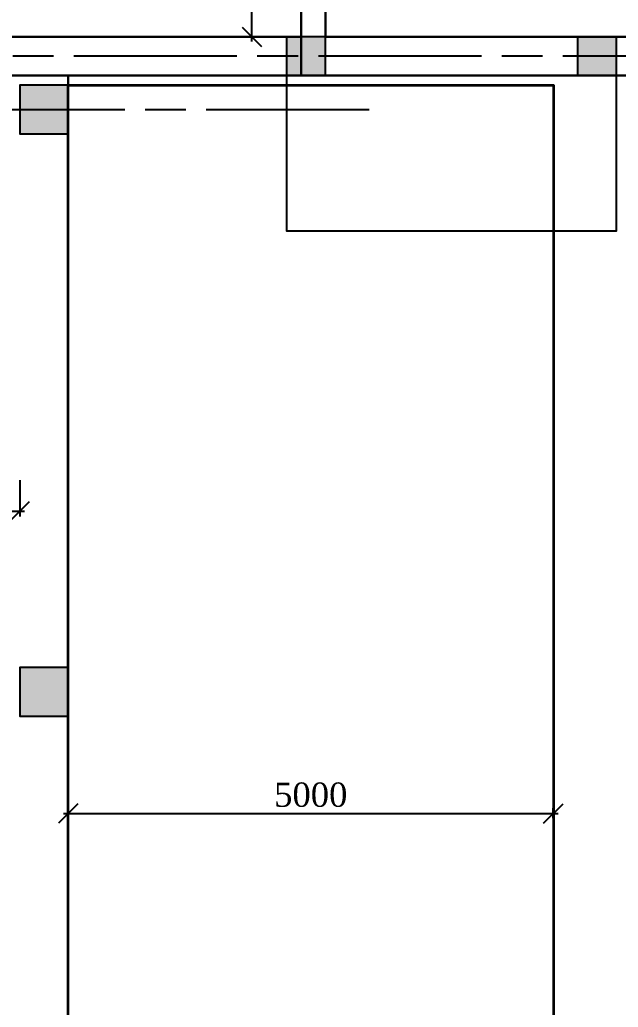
# Model space of a CAD drawing. Header units: inches. Extents: x 2870606 to 3671143, y -733551 to -473558.
# Drawn here: x 3178213 to 3184382, y -618146 to -607970 of the extents above; entities that cross this region are included whole.
import ezdxf

# ---------------------------------------------------------------- set-up
doc = ezdxf.new("R2010")
doc.units = ezdxf.units.IN
doc.header["$MEASUREMENT"] = 0
doc.linetypes.add('ACAD_ISO08W100', pattern=[36, 24, -3, 6, -3])
doc.styles.add('J~stule', font='dutch.ttf')
doc.dimstyles.new('J~style', dxfattribs={"dimscale": 100, "dimtxt": 2.5, "dimasz": 2, "dimexe": 0.55, "dimexo": 0.725, "dimtad": 1, "dimdec": 0, "dimdsep": 46, "dimtxsty": 'J~stule', "dimblk": 'OBLIQUE', "dimcen": 2, "dimdle": 0.5, "dimadec": 0, "dimazin": 0, "dimtfac": 1, "dimtdec": 0, "dimtmove": 0, "dimatfit": 3, "dimfxl": 1, "dimarcsym": 0})

# ---------------------------------------------------------------- blocks, each defined once
blk = doc.blocks.new('_Oblique')
at = {"color": 0, "linetype": 'ByBlock', "lineweight": -2}
blk.add_line((-0.5, -0.5), (0.5, 0.5), dxfattribs=at)
blk = doc.blocks.new('*D177')
at = {"color": 0, "lineweight": -2, "transparency": 16777216}
for p, q in [((3178713, -616199), (3178713, -616095)), ((3183713, -616199), (3183713, -616095)), ((3178663, -616150), (3183763, -616150))]:
    blk.add_line(p, q, dxfattribs=at)
at = {"layer": 'Defpoints', "color": 0, "lineweight": 35, "transparency": 16777216}
for p in [(3183713, -616150), (3178713, -616271, -13), (3183713, -616271, -13)]:
    blk.add_point(p, dxfattribs=at)
at = {"color": 0, "lineweight": -2, "transparency": 16777216, "xscale": 200, "yscale": 200, "zscale": 200, "rotation": 180}
blk.add_blockref('_Oblique', (3178713, -616150), dxfattribs=at)
at = {"color": 0, "lineweight": -2, "transparency": 16777216, "xscale": 200, "yscale": 200, "zscale": 200}
blk.add_blockref('_Oblique', (3183713, -616150), dxfattribs=at)
at = {"color": 0, "lineweight": 35, "transparency": 16777216, "insert": (3181213, -615957), "char_height": 250, "attachment_point": 5, "style": 'J~stule'}
blk.add_mtext('5000', dxfattribs=at)
blk = doc.blocks.new('*D221')
at = {"color": 0, "lineweight": -2, "transparency": 16777216}
for p, q in [((3174213, -612610), (3174213, -613088)), ((3178213, -612716), (3178213, -613088)), ((3174163, -613033), (3178263, -613033))]:
    blk.add_line(p, q, dxfattribs=at)
at = {"layer": 'Defpoints', "color": 0, "lineweight": 35, "transparency": 16777216}
for p in [(3174213, -612538, -4), (3178213, -612643, -13), (3178213, -613033)]:
    blk.add_point(p, dxfattribs=at)
at = {"color": 0, "lineweight": -2, "transparency": 16777216, "xscale": 200, "yscale": 200, "zscale": 200, "rotation": 180}
blk.add_blockref('_Oblique', (3174213, -613033), dxfattribs=at)
at = {"color": 0, "lineweight": -2, "transparency": 16777216, "xscale": 200, "yscale": 200, "zscale": 200}
blk.add_blockref('_Oblique', (3178213, -613033), dxfattribs=at)
at = {"color": 0, "transparency": 16777216, "insert": (3176213, -612842), "char_height": 250, "attachment_point": 5, "style": 'J~stule'}
blk.add_mtext('4000', dxfattribs=at)
blk = doc.blocks.new('*D251')
at = {"color": 0, "lineweight": -2, "transparency": 16777216}
for p, q in [((3180605, -608195), (3180605, -597995)), ((3180517, -598045), (3180660, -598045)), ((3180517, -608145), (3180660, -608145))]:
    blk.add_line(p, q, dxfattribs=at)
at = {"layer": 'Defpoints', "color": 0, "lineweight": 35, "transparency": 16777216}
for p in [(3180445, -598045), (3180605, -598045), (3180445, -608145)]:
    blk.add_point(p, dxfattribs=at)
at = {"color": 0, "lineweight": -2, "transparency": 16777216, "xscale": 200, "yscale": 200, "zscale": 200}
for p, rotation in [((3180605, -598045), 90), ((3180605, -608145), 270)]:
    blk.add_blockref('_Oblique', p, dxfattribs=dict(at, rotation=rotation))
at = {"color": 0, "transparency": 16777216, "insert": (3180414, -603095), "char_height": 250, "attachment_point": 5, "rotation": 90, "style": 'J~stule'}
blk.add_mtext('10100', dxfattribs=at)

msp = doc.modelspace()

# ---------------------------------------------------------------- hatches: boundary and pattern name
h = msp.add_hatch(color=256)
h.dxf.hatch_style = 1
h.paths.add_polyline_path([(3181363.36, -608545.19), (3181363.36, -608145.19), (3180963.36, -608145.19), (3180963.36, -608545.19)])
h = msp.add_hatch(color=256)
h.dxf.hatch_style = 1
h.paths.add_polyline_path([(3184363.36, -608545.19), (3184363.36, -608145.19), (3183963.36, -608145.19), (3183963.36, -608545.19)])
h = msp.add_hatch(color=256)
h.dxf.hatch_style = 1
h.paths.add_polyline_path([(3178713.35, -609145.19), (3178713.35, -608645.19), (3178213.35, -608645.19), (3178213.35, -609145.19)])
h = msp.add_hatch(color=256)
h.dxf.hatch_style = 1
h.paths.add_polyline_path([(3178713.35, -615145.19), (3178713.35, -614645.19), (3178213.35, -614645.19), (3178213.35, -615145.19)])

# ---------------------------------------------------------------- linework, layer by layer
at = {"lineweight": 30}
for p, q in [((3181113.36, -598045.19), (3181113.36, -608545.19)), ((3184913.36, -608545.19), (3159963.36, -608545.19)), ((3178713.35, -622432.26, -13.31), (3178713.35, -608545.19, -13.31))]:
    msp.add_line(p, q, dxfattribs=at)
at = {"color": 252, "linetype": 'ACAD_ISO08W100', "ltscale": 70}
for p, q in [((3193052.28, -608345.19), (3127158.59, -608345.19)), ((3134774.9, -608895.19, -13.31), (3181975.2, -608895.19, -13.31))]:
    msp.add_line(p, q, dxfattribs=at)
at = {"lineweight": 30}
for points in [[(3166363.36, -597795.19), (3181363.36, -597795.19), (3181363.36, -608145.19), (3184913.36, -608145.19)], [(3181113.36, -608145.19), (3159963.36, -608145.19)]]:
    msp.add_lwpolyline(points, dxfattribs=at)
for points in [[(3180963.36, -608145.19), (3180963.36, -608545.19), (3181363.36, -608545.19), (3181363.36, -608145.19)], [(3183963.36, -608145.19), (3183963.36, -608545.19), (3184363.36, -608545.19), (3184363.36, -608145.19)]]:
    msp.add_lwpolyline(points, close=True)
msp.add_lwpolyline([(3180963.36, -608545.19), (3180963.36, -610145.19), (3184363.36, -610145.19), (3184363.36, -608545.19)])
at = {"elevation": -13.31}
for points in [[(3178713.35, -608645.19), (3178213.35, -608645.19), (3178213.35, -609145.19), (3178713.35, -609145.19)], [(3178713.35, -614645.19), (3178213.35, -614645.19), (3178213.35, -615145.19), (3178713.35, -615145.19)]]:
    msp.add_lwpolyline(points, close=True, dxfattribs=at)
at = {"color": 1, "lineweight": 35, "elevation": -13.31}
msp.add_lwpolyline([(3178713.35, -608645.19), (3183713.36, -608645.19), (3183713.36, -620876.76), (3178713.35, -620876.76)], close=True, dxfattribs=at)

# ---------------------------------------------------------------- dimensions: what is measured, and where the dimension line sits
dim = msp.add_linear_dim(base=(3180605.07, -598045.19), p1=(3180444.88, -608145.19), p2=(3180444.88, -598045.19), angle=90, dimstyle='J~style', override={"dimdec": 1, "dimtdec": 1})
dim.commit()
dim.dimension.update_dxf_attribs({"geometry": '*D251', "text_midpoint": (3180414.19, -603095.19)})
dim = msp.add_linear_dim(base=(3178213.35, -613032.51), p1=(3174213.35, -612537.96, -4.24), p2=(3178213.35, -612643.49, -13.31), dimstyle='J~style', override={"dimdec": 1, "dimtdec": 1})
dim.commit()
dim.dimension.update_dxf_attribs({"geometry": '*D221', "text_midpoint": (3176213.35, -612842.5)})
at = {"color": 1, "lineweight": 35}
dim = msp.add_linear_dim(base=(3183713.36, -616149.99), p1=(3178713.35, -616271.18, -13.31), p2=(3183713.36, -616271.18, -13.31), dimstyle='J~style', override={"dimdec": 1, "dimtdec": 1}, dxfattribs=at)
dim.commit()
dim.dimension.update_dxf_attribs({"geometry": '*D177', "text_midpoint": (3181213.35, -615957.29)})

doc.saveas('drawing.dxf')
